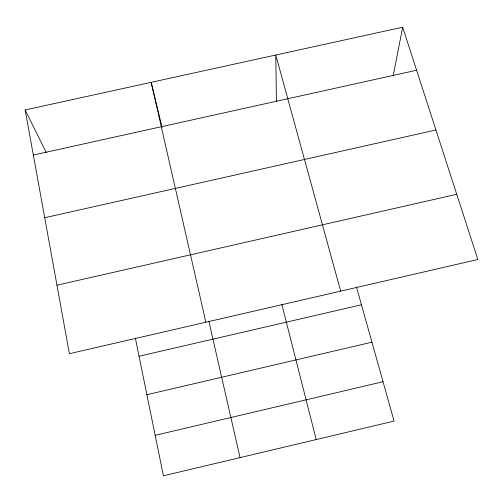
<?xml version="1.0" encoding="UTF-8"?>
<svg xmlns="http://www.w3.org/2000/svg" width="503" height="503" viewBox="0 0 503 503"><rect width="100%" height="100%" fill="white"/><g stroke="black" fill="none" stroke-linecap="round" stroke-linejoin="round"><path stroke-width="0.75" d="M393.201 75.639L402.67 27.212L25.15 109.956L69.395 353.697L477.85 259.498L402.67 27.212M155.169 435.328L383.035 381.727M146.882 394.704L371.943 342.197M139.042 356.25L361.45 304.774M56.958 285.188L456.743 194.277M44.71 217.717L435.931 129.988M33.336 155.05L416.591 70.238M25.15 109.956L46.301 152.623M356.47 287.024L394.075 421.086L163.418 475.788L135.326 338.022M340.676 291.136L275.763 55.028L276.449 101.342M281.781 304.252L316.198 439.553M162.035 127.272L151.17 82.335L205.872 322.222M208.795 321.084L240.069 457.604"/></g></svg>
